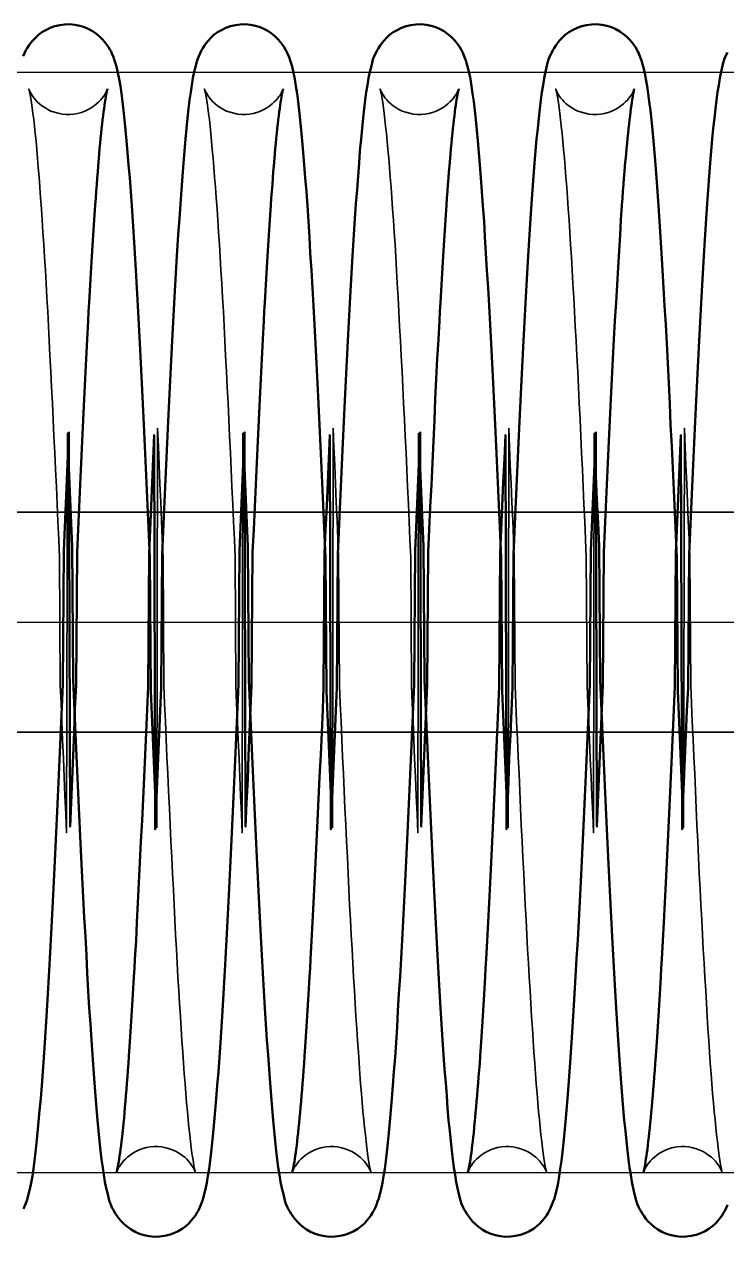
# Model space of a CAD drawing. Header units: millimetres. Extents: x 1448 to 104164, y -19509 to -89.
# Drawn here: x 58426.7 to 58490.5, y -3869 to -3758.8 of the extents above; entities that cross this region are included whole.
import ezdxf

# ---------------------------------------------------------------- set-up
doc = ezdxf.new("R2010")
doc.units = ezdxf.units.MM
doc.header["$LTSCALE"] = 60
doc.header["$MEASUREMENT"] = 0
doc.linetypes.add('CEN', pattern=[62, 60, -1, 0, -1])
doc.layers.get('0').update_dxf_attribs({"linetype": 'CONTINUOUS'})
doc.layers.add('cen', color=14, linetype='CONTINUOUS')
doc.layers.add('가려진 것(ISO)', color=7, linetype='CONTINUOUS', lineweight=35)
doc.layers.add('가시적인 것(ISO)', color=7, linetype='CONTINUOUS', lineweight=50)

# ---------------------------------------------------------------- blocks, each defined once
blk = doc.blocks.new('토션스프링 3')
at = {"layer": '가려진 것(ISO)', "flags": 128}
for points in [[(21462288.53, -50952857.63), (21462288.54, -50952857.65), (21462288.56, -50952857.7), (21462288.6, -50952857.81), (21462288.68, -50952857.97), (21462288.74, -50952858.07), (21462288.81, -50952858.19), (21462288.9, -50952858.33), (21462289.02, -50952858.48), (21462289.16, -50952858.65), (21462289.32, -50952858.82), (21462289.52, -50952859), (21462289.74, -50952859.18), (21462290, -50952859.35), (21462290.28, -50952859.51), (21462290.58, -50952859.65), (21462290.9, -50952859.77), (21462291.24, -50952859.86), (21462291.59, -50952859.92), (21462291.94, -50952859.95), (21462292.3, -50952859.95), (21462292.65, -50952859.92), (21462293, -50952859.85), (21462293.34, -50952859.76), (21462293.66, -50952859.64), (21462293.96, -50952859.49), (21462294.23, -50952859.33), (21462294.48, -50952859.16), (21462294.71, -50952858.98), (21462294.9, -50952858.8), (21462295.06, -50952858.62), (21462295.2, -50952858.46), (21462295.31, -50952858.31), (21462295.4, -50952858.17), (21462295.47, -50952858.06), (21462295.53, -50952857.95), (21462295.57, -50952857.87), (21462295.63, -50952857.74), (21462295.66, -50952857.67), (21462295.67, -50952857.63), (21462295.67, -50952857.63), (21462295.66, -50952857.67), (21462295.64, -50952857.73), (21462295.62, -50952857.81), (21462295.6, -50952857.91), (21462295.55, -50952858.17), (21462295.49, -50952858.51), (21462295.43, -50952858.9), (21462295.36, -50952859.35), (21462295.3, -50952859.86), (21462295.23, -50952860.41), (21462295.16, -50952861.02), (21462295.09, -50952861.68), (21462295.02, -50952862.38), (21462294.95, -50952863.13), (21462294.88, -50952863.92), (21462294.81, -50952864.76), (21462294.74, -50952865.64), (21462294.67, -50952866.56), (21462294.6, -50952867.52), (21462294.53, -50952868.53), (21462294.46, -50952869.57), (21462294.39, -50952870.65), (21462294.32, -50952871.77), (21462294.24, -50952872.92), (21462294.17, -50952874.11), (21462294.1, -50952875.33), (21462294.03, -50952876.58), (21462293.96, -50952877.86), (21462293.89, -50952879.18), (21462293.82, -50952880.53), (21462293.75, -50952881.9), (21462293.67, -50952883.31), (21462293.6, -50952884.74), (21462293.53, -50952886.2), (21462293.46, -50952887.68), (21462293.39, -50952889.18), (21462293.32, -50952890.7), (21462293.24, -50952892.23), (21462293.17, -50952893.79), (21462293.1, -50952895.37), (21462293.03, -50952896.96), (21462292.96, -50952898.58), (21462292.89, -50952900.21), (21462292.82, -50952911.85), (21462292.74, -50952913.5), (21462292.67, -50952915.16), (21462292.6, -50952916.83), (21462292.53, -50952918.5), (21462292.46, -50952920.18), (21462292.39, -50952921.86), (21462292.31, -50952923.54), (21462292.24, -50952925.23), (21462292.17, -50952888.93), (21462292.1, -50952890.62)], [(21462304.48, -50952857.63), (21462304.48, -50952857.65), (21462304.5, -50952857.7), (21462304.55, -50952857.81), (21462304.63, -50952857.97), (21462304.68, -50952858.07), (21462304.76, -50952858.19), (21462304.85, -50952858.33), (21462304.96, -50952858.48), (21462305.1, -50952858.65), (21462305.27, -50952858.82), (21462305.47, -50952859), (21462305.69, -50952859.18), (21462305.95, -50952859.35), (21462306.23, -50952859.51), (21462306.53, -50952859.65), (21462306.85, -50952859.77), (21462307.19, -50952859.86), (21462307.54, -50952859.92), (21462307.89, -50952859.95), (21462308.25, -50952859.95), (21462308.6, -50952859.92), (21462308.95, -50952859.85), (21462309.28, -50952859.76), (21462309.6, -50952859.64), (21462309.9, -50952859.49), (21462310.18, -50952859.33), (21462310.43, -50952859.16), (21462310.65, -50952858.98), (21462310.85, -50952858.8), (21462311.01, -50952858.62), (21462311.15, -50952858.46), (21462311.26, -50952858.31), (21462311.35, -50952858.17), (21462311.42, -50952858.06), (21462311.47, -50952857.95), (21462311.52, -50952857.87), (21462311.57, -50952857.74), (21462311.6, -50952857.67), (21462311.61, -50952857.63), (21462311.61, -50952857.63), (21462311.61, -50952857.67), (21462311.59, -50952857.73), (21462311.57, -50952857.81), (21462311.55, -50952857.91), (21462311.5, -50952858.17), (21462311.44, -50952858.51), (21462311.38, -50952858.9), (21462311.31, -50952859.35), (21462311.25, -50952859.86), (21462311.18, -50952860.41), (21462311.11, -50952861.02), (21462311.04, -50952861.68), (21462310.97, -50952862.38), (21462310.9, -50952863.13), (21462310.83, -50952863.92), (21462310.76, -50952864.76), (21462310.69, -50952865.64), (21462310.62, -50952866.56), (21462310.55, -50952867.52), (21462310.48, -50952868.53), (21462310.41, -50952869.57), (21462310.33, -50952870.65), (21462310.26, -50952871.77), (21462310.19, -50952872.92), (21462310.12, -50952874.11), (21462310.05, -50952875.33), (21462309.98, -50952876.58), (21462309.91, -50952877.86), (21462309.84, -50952879.18), (21462309.76, -50952880.53), (21462309.69, -50952881.9), (21462309.62, -50952883.31), (21462309.55, -50952884.74), (21462309.48, -50952886.2), (21462309.41, -50952887.68), (21462309.33, -50952889.18), (21462309.26, -50952890.7), (21462309.19, -50952892.23), (21462309.12, -50952893.79), (21462309.05, -50952895.37), (21462308.98, -50952896.96), (21462308.91, -50952898.58), (21462308.83, -50952900.21), (21462308.76, -50952911.85), (21462308.69, -50952913.5), (21462308.62, -50952915.16), (21462308.55, -50952916.83), (21462308.48, -50952918.5), (21462308.4, -50952920.18), (21462308.33, -50952921.86), (21462308.26, -50952923.54), (21462308.19, -50952925.23), (21462308.12, -50952888.93), (21462308.05, -50952890.62)], [(21462320.43, -50952857.63), (21462320.43, -50952857.65), (21462320.45, -50952857.7), (21462320.5, -50952857.81), (21462320.57, -50952857.97), (21462320.63, -50952858.07), (21462320.7, -50952858.19), (21462320.8, -50952858.33), (21462320.91, -50952858.48), (21462321.05, -50952858.65), (21462321.22, -50952858.82), (21462321.41, -50952859), (21462321.64, -50952859.18), (21462321.89, -50952859.35), (21462322.17, -50952859.51), (21462322.47, -50952859.65), (21462322.8, -50952859.77), (21462323.13, -50952859.86), (21462323.48, -50952859.92), (21462323.84, -50952859.95), (21462324.19, -50952859.95), (21462324.55, -50952859.92), (21462324.9, -50952859.85), (21462325.23, -50952859.76), (21462325.55, -50952859.64), (21462325.85, -50952859.49), (21462326.13, -50952859.33), (21462326.38, -50952859.16), (21462326.6, -50952858.98), (21462326.79, -50952858.8), (21462326.96, -50952858.62), (21462327.09, -50952858.46), (21462327.2, -50952858.31), (21462327.29, -50952858.17), (21462327.36, -50952858.06), (21462327.42, -50952857.95), (21462327.46, -50952857.87), (21462327.52, -50952857.74), (21462327.55, -50952857.67), (21462327.56, -50952857.63), (21462327.56, -50952857.63), (21462327.55, -50952857.67), (21462327.54, -50952857.73), (21462327.52, -50952857.81), (21462327.5, -50952857.91), (21462327.44, -50952858.17), (21462327.39, -50952858.51), (21462327.32, -50952858.9), (21462327.26, -50952859.35), (21462327.19, -50952859.86), (21462327.12, -50952860.41), (21462327.06, -50952861.02), (21462326.99, -50952861.68), (21462326.92, -50952862.38), (21462326.85, -50952863.13), (21462326.78, -50952863.92), (21462326.71, -50952864.76), (21462326.64, -50952865.64), (21462326.57, -50952866.56), (21462326.49, -50952867.52), (21462326.42, -50952868.53), (21462326.35, -50952869.57), (21462326.28, -50952870.65), (21462326.21, -50952871.77), (21462326.14, -50952872.92), (21462326.07, -50952874.11), (21462326, -50952875.33), (21462325.92, -50952876.58), (21462325.85, -50952877.86), (21462325.78, -50952879.18), (21462325.71, -50952880.53), (21462325.64, -50952881.9), (21462325.57, -50952883.31), (21462325.5, -50952884.74), (21462325.42, -50952886.2), (21462325.35, -50952887.68), (21462325.28, -50952889.18), (21462325.21, -50952890.7), (21462325.14, -50952892.23), (21462325.07, -50952893.79), (21462325, -50952895.37), (21462324.92, -50952896.96), (21462324.85, -50952898.58), (21462324.78, -50952900.21), (21462324.71, -50952911.85), (21462324.64, -50952913.5), (21462324.57, -50952915.16), (21462324.49, -50952916.83), (21462324.42, -50952918.5), (21462324.35, -50952920.18), (21462324.28, -50952921.86), (21462324.21, -50952923.54), (21462324.14, -50952925.23), (21462324.07, -50952888.93), (21462323.99, -50952890.62)], [(21462336.37, -50952857.63), (21462336.38, -50952857.65), (21462336.4, -50952857.7), (21462336.44, -50952857.81), (21462336.52, -50952857.97), (21462336.58, -50952858.07), (21462336.65, -50952858.19), (21462336.74, -50952858.33), (21462336.86, -50952858.48), (21462337, -50952858.65), (21462337.16, -50952858.82), (21462337.36, -50952859), (21462337.59, -50952859.18), (21462337.84, -50952859.35), (21462338.12, -50952859.51), (21462338.42, -50952859.65), (21462338.74, -50952859.77), (21462339.08, -50952859.86), (21462339.43, -50952859.92), (21462339.78, -50952859.95), (21462340.14, -50952859.95), (21462340.49, -50952859.92), (21462340.84, -50952859.85), (21462341.18, -50952859.76), (21462341.5, -50952859.64), (21462341.8, -50952859.49), (21462342.07, -50952859.33), (21462342.33, -50952859.16), (21462342.55, -50952858.98), (21462342.74, -50952858.8), (21462342.9, -50952858.62), (21462343.04, -50952858.46), (21462343.15, -50952858.31), (21462343.24, -50952858.17), (21462343.31, -50952858.06), (21462343.37, -50952857.95), (21462343.41, -50952857.87), (21462343.47, -50952857.74), (21462343.5, -50952857.67), (21462343.51, -50952857.63), (21462343.51, -50952857.63), (21462343.5, -50952857.67), (21462343.48, -50952857.73), (21462343.46, -50952857.81), (21462343.44, -50952857.91), (21462343.39, -50952858.17), (21462343.33, -50952858.51), (21462343.27, -50952858.9), (21462343.2, -50952859.35), (21462343.14, -50952859.86), (21462343.07, -50952860.41), (21462343, -50952861.02), (21462342.93, -50952861.68), (21462342.86, -50952862.38), (21462342.79, -50952863.13), (21462342.72, -50952863.92), (21462342.65, -50952864.76), (21462342.58, -50952865.64), (21462342.51, -50952866.56), (21462342.44, -50952867.52), (21462342.37, -50952868.53), (21462342.3, -50952869.57), (21462342.23, -50952870.65), (21462342.16, -50952871.77), (21462342.09, -50952872.92), (21462342.01, -50952874.11), (21462341.94, -50952875.33), (21462341.87, -50952876.58), (21462341.8, -50952877.86), (21462341.73, -50952879.18), (21462341.66, -50952880.53), (21462341.59, -50952881.9), (21462341.51, -50952883.31), (21462341.44, -50952884.74), (21462341.37, -50952886.2), (21462341.3, -50952887.68), (21462341.23, -50952889.18), (21462341.16, -50952890.7), (21462341.09, -50952892.23), (21462341.01, -50952893.79), (21462340.94, -50952895.37), (21462340.87, -50952896.96), (21462340.8, -50952898.58), (21462340.73, -50952900.21), (21462340.66, -50952911.85), (21462340.58, -50952913.5), (21462340.51, -50952915.16), (21462340.44, -50952916.83), (21462340.37, -50952918.5), (21462340.3, -50952920.18), (21462340.23, -50952921.86), (21462340.16, -50952923.54), (21462340.08, -50952925.23), (21462340.01, -50952888.93), (21462339.94, -50952890.62)], [(21462287.7, -50952956.08), (21462287.69, -50952956.06), (21462287.67, -50952956.01), (21462287.63, -50952955.9), (21462287.55, -50952955.74), (21462287.49, -50952955.64), (21462287.42, -50952955.52), (21462287.32, -50952955.38), (21462287.21, -50952955.23), (21462287.07, -50952955.06), (21462286.9, -50952954.89), (21462286.71, -50952954.71), (21462286.48, -50952954.53), (21462286.23, -50952954.36), (21462285.95, -50952954.2), (21462285.65, -50952954.06), (21462285.33, -50952953.94), (21462284.99, -50952953.85), (21462284.64, -50952953.79), (21462284.29, -50952953.76), (21462283.93, -50952953.76), (21462283.58, -50952953.79), (21462283.23, -50952953.86), (21462282.89, -50952953.95), (21462282.57, -50952954.07), (21462282.27, -50952954.21), (21462282, -50952954.37), (21462281.75, -50952954.55), (21462281.52, -50952954.73), (21462281.33, -50952954.91), (21462281.17, -50952955.08), (21462281.03, -50952955.25), (21462280.92, -50952955.4), (21462280.83, -50952955.53), (21462280.76, -50952955.65), (21462280.7, -50952955.75), (21462280.66, -50952955.84), (21462280.6, -50952955.97), (21462280.57, -50952956.04), (21462280.56, -50952956.08), (21462280.56, -50952956.08), (21462280.57, -50952956.04), (21462280.58, -50952955.99), (21462280.6, -50952955.9), (21462280.62, -50952955.8), (21462280.68, -50952955.54), (21462280.73, -50952955.21), (21462280.79, -50952954.82), (21462280.86, -50952954.37), (21462280.92, -50952953.86), (21462280.99, -50952953.3), (21462281.06, -50952952.69), (21462281.13, -50952952.03), (21462281.2, -50952951.32), (21462281.27, -50952950.57), (21462281.34, -50952949.77), (21462281.42, -50952948.93), (21462281.49, -50952948.05), (21462281.56, -50952947.13), (21462281.63, -50952946.17), (21462281.7, -50952945.16), (21462281.77, -50952944.12), (21462281.84, -50952943.03), (21462281.91, -50952941.92), (21462281.98, -50952940.76), (21462282.05, -50952939.57), (21462282.13, -50952938.35), (21462282.2, -50952937.1), (21462282.27, -50952935.82), (21462282.34, -50952934.51), (21462282.41, -50952933.16), (21462282.48, -50952931.78), (21462282.55, -50952930.38), (21462282.63, -50952928.95), (21462282.7, -50952927.49), (21462282.77, -50952926.01), (21462282.84, -50952924.51), (21462282.91, -50952922.99), (21462282.98, -50952921.45), (21462283.05, -50952919.89), (21462283.13, -50952918.32), (21462283.2, -50952916.73), (21462283.27, -50952915.12), (21462283.34, -50952913.49), (21462283.41, -50952911.85), (21462283.48, -50952900.2), (21462283.56, -50952898.54), (21462283.63, -50952896.87), (21462283.7, -50952895.2), (21462283.77, -50952893.52), (21462283.84, -50952891.84), (21462283.91, -50952890.15), (21462283.98, -50952888.47), (21462284.06, -50952924.78), (21462284.13, -50952923.09)], [(21462303.64, -50952956.08), (21462303.64, -50952956.06), (21462303.62, -50952956.01), (21462303.57, -50952955.9), (21462303.49, -50952955.74), (21462303.44, -50952955.64), (21462303.36, -50952955.52), (21462303.27, -50952955.38), (21462303.16, -50952955.23), (21462303.02, -50952955.06), (21462302.85, -50952954.89), (21462302.66, -50952954.71), (21462302.43, -50952954.53), (21462302.18, -50952954.36), (21462301.9, -50952954.2), (21462301.59, -50952954.06), (21462301.27, -50952953.94), (21462300.94, -50952953.85), (21462300.59, -50952953.79), (21462300.23, -50952953.76), (21462299.88, -50952953.76), (21462299.52, -50952953.79), (21462299.18, -50952953.86), (21462298.84, -50952953.95), (21462298.52, -50952954.07), (21462298.22, -50952954.21), (21462297.94, -50952954.37), (21462297.69, -50952954.55), (21462297.47, -50952954.73), (21462297.28, -50952954.91), (21462297.11, -50952955.08), (21462296.98, -50952955.25), (21462296.87, -50952955.4), (21462296.78, -50952955.53), (21462296.7, -50952955.65), (21462296.65, -50952955.75), (21462296.61, -50952955.84), (21462296.55, -50952955.97), (21462296.52, -50952956.04), (21462296.51, -50952956.08), (21462296.51, -50952956.08), (21462296.51, -50952956.04), (21462296.53, -50952955.99), (21462296.55, -50952955.9), (21462296.57, -50952955.8), (21462296.62, -50952955.54), (21462296.68, -50952955.21), (21462296.74, -50952954.82), (21462296.8, -50952954.37), (21462296.87, -50952953.86), (21462296.94, -50952953.3), (21462297.01, -50952952.69), (21462297.08, -50952952.03), (21462297.15, -50952951.32), (21462297.22, -50952950.57), (21462297.29, -50952949.77), (21462297.36, -50952948.93), (21462297.43, -50952948.05), (21462297.5, -50952947.13), (21462297.57, -50952946.17), (21462297.64, -50952945.16), (21462297.72, -50952944.12), (21462297.79, -50952943.03), (21462297.86, -50952941.92), (21462297.93, -50952940.76), (21462298, -50952939.57), (21462298.07, -50952938.35), (21462298.14, -50952937.1), (21462298.22, -50952935.82), (21462298.29, -50952934.51), (21462298.36, -50952933.16), (21462298.43, -50952931.78), (21462298.5, -50952930.38), (21462298.57, -50952928.95), (21462298.64, -50952927.49), (21462298.72, -50952926.01), (21462298.79, -50952924.51), (21462298.86, -50952922.99), (21462298.93, -50952921.45), (21462299, -50952919.89), (21462299.07, -50952918.32), (21462299.14, -50952916.73), (21462299.22, -50952915.12), (21462299.29, -50952913.49), (21462299.36, -50952911.85), (21462299.43, -50952900.2), (21462299.5, -50952898.54), (21462299.57, -50952896.87), (21462299.65, -50952895.2), (21462299.72, -50952893.52), (21462299.79, -50952891.84), (21462299.86, -50952890.15), (21462299.93, -50952888.47), (21462300, -50952924.78), (21462300.07, -50952923.09)], [(21462319.59, -50952956.08), (21462319.58, -50952956.06), (21462319.56, -50952956.01), (21462319.52, -50952955.9), (21462319.44, -50952955.74), (21462319.38, -50952955.64), (21462319.31, -50952955.52), (21462319.22, -50952955.38), (21462319.1, -50952955.23), (21462318.96, -50952955.06), (21462318.8, -50952954.89), (21462318.6, -50952954.71), (21462318.38, -50952954.53), (21462318.12, -50952954.36), (21462317.84, -50952954.2), (21462317.54, -50952954.06), (21462317.22, -50952953.94), (21462316.88, -50952953.85), (21462316.54, -50952953.79), (21462316.18, -50952953.76), (21462315.82, -50952953.76), (21462315.47, -50952953.79), (21462315.12, -50952953.86), (21462314.79, -50952953.95), (21462314.47, -50952954.07), (21462314.17, -50952954.21), (21462313.89, -50952954.37), (21462313.64, -50952954.55), (21462313.42, -50952954.73), (21462313.23, -50952954.91), (21462313.06, -50952955.08), (21462312.92, -50952955.25), (21462312.81, -50952955.4), (21462312.72, -50952955.53), (21462312.65, -50952955.65), (21462312.6, -50952955.75), (21462312.55, -50952955.84), (21462312.49, -50952955.97), (21462312.46, -50952956.04), (21462312.45, -50952956.08), (21462312.45, -50952956.08), (21462312.46, -50952956.04), (21462312.48, -50952955.99), (21462312.49, -50952955.9), (21462312.52, -50952955.8), (21462312.57, -50952955.54), (21462312.63, -50952955.21), (21462312.69, -50952954.82), (21462312.75, -50952954.37), (21462312.82, -50952953.86), (21462312.88, -50952953.3), (21462312.95, -50952952.69), (21462313.02, -50952952.03), (21462313.1, -50952951.32), (21462313.17, -50952950.57), (21462313.24, -50952949.77), (21462313.31, -50952948.93), (21462313.38, -50952948.05), (21462313.45, -50952947.13), (21462313.52, -50952946.17), (21462313.59, -50952945.16), (21462313.66, -50952944.12), (21462313.73, -50952943.03), (21462313.81, -50952941.92), (21462313.88, -50952940.76), (21462313.95, -50952939.57), (21462314.02, -50952938.35), (21462314.09, -50952937.1), (21462314.16, -50952935.82), (21462314.23, -50952934.51), (21462314.3, -50952933.16), (21462314.38, -50952931.78), (21462314.45, -50952930.38), (21462314.52, -50952928.95), (21462314.59, -50952927.49), (21462314.66, -50952926.01), (21462314.73, -50952924.51), (21462314.81, -50952922.99), (21462314.88, -50952921.45), (21462314.95, -50952919.89), (21462315.02, -50952918.32), (21462315.09, -50952916.73), (21462315.16, -50952915.12), (21462315.23, -50952913.49), (21462315.31, -50952911.85), (21462315.38, -50952900.2), (21462315.45, -50952898.54), (21462315.52, -50952896.87), (21462315.59, -50952895.2), (21462315.66, -50952893.52), (21462315.73, -50952891.84), (21462315.81, -50952890.15), (21462315.88, -50952888.47), (21462315.95, -50952924.78), (21462316.02, -50952923.09)], [(21462335.54, -50952956.08), (21462335.53, -50952956.06), (21462335.51, -50952956.01), (21462335.47, -50952955.9), (21462335.39, -50952955.74), (21462335.33, -50952955.64), (21462335.26, -50952955.52), (21462335.17, -50952955.38), (21462335.05, -50952955.23), (21462334.91, -50952955.06), (21462334.74, -50952954.89), (21462334.55, -50952954.71), (21462334.32, -50952954.53), (21462334.07, -50952954.36), (21462333.79, -50952954.2), (21462333.49, -50952954.06), (21462333.17, -50952953.94), (21462332.83, -50952953.85), (21462332.48, -50952953.79), (21462332.13, -50952953.76), (21462331.77, -50952953.76), (21462331.42, -50952953.79), (21462331.07, -50952953.86), (21462330.73, -50952953.95), (21462330.41, -50952954.07), (21462330.12, -50952954.21), (21462329.84, -50952954.37), (21462329.59, -50952954.55), (21462329.36, -50952954.73), (21462329.17, -50952954.91), (21462329.01, -50952955.08), (21462328.87, -50952955.25), (21462328.76, -50952955.4), (21462328.67, -50952955.53), (21462328.6, -50952955.65), (21462328.54, -50952955.75), (21462328.5, -50952955.84), (21462328.44, -50952955.97), (21462328.41, -50952956.04), (21462328.4, -50952956.08), (21462328.4, -50952956.08), (21462328.41, -50952956.04), (21462328.42, -50952955.99), (21462328.44, -50952955.9), (21462328.47, -50952955.8), (21462328.52, -50952955.54), (21462328.57, -50952955.21), (21462328.63, -50952954.82), (21462328.7, -50952954.37), (21462328.76, -50952953.86), (21462328.83, -50952953.3), (21462328.9, -50952952.69), (21462328.97, -50952952.03), (21462329.04, -50952951.32), (21462329.11, -50952950.57), (21462329.18, -50952949.77), (21462329.26, -50952948.93), (21462329.33, -50952948.05), (21462329.4, -50952947.13), (21462329.47, -50952946.17), (21462329.54, -50952945.16), (21462329.61, -50952944.12), (21462329.68, -50952943.04), (21462329.75, -50952941.92), (21462329.82, -50952940.76), (21462329.9, -50952939.57), (21462329.97, -50952938.35), (21462330.04, -50952937.1), (21462330.11, -50952935.82), (21462330.18, -50952934.51), (21462330.25, -50952933.16), (21462330.32, -50952931.78), (21462330.39, -50952930.38), (21462330.47, -50952928.95), (21462330.54, -50952927.49), (21462330.61, -50952926.01), (21462330.68, -50952924.51), (21462330.75, -50952922.99), (21462330.82, -50952921.45), (21462330.9, -50952919.89), (21462330.97, -50952918.32), (21462331.04, -50952916.73), (21462331.11, -50952915.12), (21462331.18, -50952913.49), (21462331.25, -50952911.85), (21462331.32, -50952900.2), (21462331.4, -50952898.54), (21462331.47, -50952896.87), (21462331.54, -50952895.2), (21462331.61, -50952893.52), (21462331.68, -50952891.83), (21462331.75, -50952890.15), (21462331.82, -50952888.47), (21462331.9, -50952924.78), (21462331.97, -50952923.09)]]:
    blk.add_lwpolyline(points, dxfattribs=at)
at = {"layer": '가시적인 것(ISO)', "flags": 128}
for points in [[(21462280.08, -50952854.31), (21462280.25, -50952854.66), (21462280.36, -50952854.97), (21462280.45, -50952855.25), (21462280.52, -50952855.53), (21462280.65, -50952856.08), (21462280.76, -50952856.66), (21462280.87, -50952857.28), (21462280.97, -50952857.94), (21462281.07, -50952858.66), (21462281.17, -50952859.45), (21462281.26, -50952860.3), (21462281.36, -50952861.22), (21462281.45, -50952862.21), (21462281.54, -50952863.26), (21462281.64, -50952864.37), (21462281.73, -50952865.55), (21462281.82, -50952866.79), (21462281.91, -50952868.08), (21462282, -50952869.44), (21462282.1, -50952870.86), (21462282.19, -50952872.33), (21462282.28, -50952873.87), (21462282.37, -50952875.46), (21462282.46, -50952877.1), (21462282.56, -50952878.79), (21462282.65, -50952880.52), (21462282.74, -50952882.3), (21462282.83, -50952884.11), (21462282.92, -50952885.97), (21462283.01, -50952887.87), (21462283.1, -50952889.81), (21462283.2, -50952891.79), (21462283.29, -50952893.79), (21462283.38, -50952895.83), (21462283.47, -50952897.88), (21462283.56, -50952899.96), (21462283.65, -50952912.05), (21462283.75, -50952914.16), (21462283.84, -50952916.29), (21462283.93, -50952918.44), (21462284.02, -50952920.6), (21462284.11, -50952922.76), (21462284.2, -50952924.93), (21462284.3, -50952889.1), (21462284.39, -50952891.26), (21462284.48, -50952893.41), (21462284.57, -50952895.55), (21462284.66, -50952897.69), (21462284.75, -50952899.82), (21462284.85, -50952911.94), (21462284.94, -50952914.04), (21462285.03, -50952916.11), (21462285.12, -50952918.16), (21462285.21, -50952920.18), (21462285.3, -50952922.16), (21462285.39, -50952924.12), (21462285.49, -50952926.04), (21462285.58, -50952927.93), (21462285.67, -50952929.78), (21462285.76, -50952931.59), (21462285.85, -50952933.35), (21462285.94, -50952935.07), (21462286.04, -50952936.73), (21462286.08, -50952937.54), (21462286.13, -50952938.34), (21462286.22, -50952939.89), (21462286.31, -50952941.39), (21462286.4, -50952942.84), (21462286.49, -50952944.23), (21462286.58, -50952945.55), (21462286.63, -50952946.19), (21462286.67, -50952946.81), (21462286.72, -50952947.42), (21462286.76, -50952948), (21462286.81, -50952948.57), (21462286.85, -50952949.12), (21462286.9, -50952949.66), (21462286.94, -50952950.17), (21462286.99, -50952950.67), (21462287.03, -50952951.15), (21462287.08, -50952951.62), (21462287.12, -50952952.06), (21462287.17, -50952952.49), (21462287.21, -50952952.89), (21462287.26, -50952953.27), (21462287.3, -50952953.64), (21462287.34, -50952953.98), (21462287.38, -50952954.3), (21462287.42, -50952954.6), (21462287.47, -50952954.88), (21462287.51, -50952955.13), (21462287.55, -50952955.36), (21462287.58, -50952955.56), (21462287.61, -50952955.73), (21462287.64, -50952955.88), (21462287.67, -50952955.98), (21462287.69, -50952956.05), (21462287.7, -50952956.08)], [(21462284.13, -50952923.09), (21462284.22, -50952920.93), (21462284.31, -50952918.77), (21462284.4, -50952916.62), (21462284.49, -50952914.48), (21462284.59, -50952912.36), (21462284.68, -50952900.26), (21462284.77, -50952898.19), (21462284.86, -50952896.13), (21462284.95, -50952894.1), (21462285.04, -50952892.09), (21462285.13, -50952890.11), (21462285.23, -50952888.16), (21462285.32, -50952886.25), (21462285.41, -50952884.38), (21462285.5, -50952882.56), (21462285.59, -50952880.78), (21462285.68, -50952879.04), (21462285.78, -50952877.35), (21462285.87, -50952875.7), (21462285.96, -50952874.1), (21462286.05, -50952872.56), (21462286.14, -50952871.07), (21462286.24, -50952869.64), (21462286.33, -50952868.27), (21462286.42, -50952866.96), (21462286.51, -50952865.72), (21462286.6, -50952864.53), (21462286.7, -50952863.41), (21462286.79, -50952862.36), (21462286.88, -50952861.37), (21462286.98, -50952860.44), (21462287.07, -50952859.58), (21462287.17, -50952858.79), (21462287.26, -50952858.06), (21462287.36, -50952857.39), (21462287.47, -50952856.76), (21462287.59, -50952856.17), (21462287.72, -50952855.61), (21462287.88, -50952855.06), (21462287.99, -50952854.75), (21462288.13, -50952854.42), (21462288.21, -50952854.25), (21462288.31, -50952854.05), (21462288.43, -50952853.85), (21462288.58, -50952853.63), (21462288.75, -50952853.39), (21462288.96, -50952853.14), (21462289.21, -50952852.89), (21462289.5, -50952852.65), (21462289.84, -50952852.41), (21462290.21, -50952852.2), (21462290.61, -50952852.03), (21462291.04, -50952851.89), (21462291.49, -50952851.8), (21462291.95, -50952851.76), (21462292.41, -50952851.77), (21462292.87, -50952851.83), (21462293.31, -50952851.93), (21462293.73, -50952852.09), (21462294.13, -50952852.28), (21462294.48, -50952852.49), (21462294.8, -50952852.73), (21462295.08, -50952852.98), (21462295.31, -50952853.23), (21462295.51, -50952853.47), (21462295.67, -50952853.7), (21462295.81, -50952853.92), (21462295.93, -50952854.12), (21462296.03, -50952854.31), (21462296.19, -50952854.66), (21462296.31, -50952854.97), (21462296.4, -50952855.25), (21462296.46, -50952855.53), (21462296.59, -50952856.08), (21462296.71, -50952856.66), (21462296.82, -50952857.28), (21462296.92, -50952857.94), (21462297.02, -50952858.66), (21462297.11, -50952859.45), (21462297.21, -50952860.3), (21462297.3, -50952861.22), (21462297.4, -50952862.21), (21462297.49, -50952863.26), (21462297.58, -50952864.37), (21462297.68, -50952865.55), (21462297.77, -50952866.79), (21462297.86, -50952868.08), (21462297.95, -50952869.44), (21462298.04, -50952870.86), (21462298.13, -50952872.33), (21462298.23, -50952873.87), (21462298.32, -50952875.46), (21462298.41, -50952877.1), (21462298.5, -50952878.79), (21462298.59, -50952880.52), (21462298.69, -50952882.3), (21462298.78, -50952884.11), (21462298.87, -50952885.97), (21462298.96, -50952887.87), (21462299.05, -50952889.81), (21462299.14, -50952891.79), (21462299.24, -50952893.79), (21462299.33, -50952895.83), (21462299.42, -50952897.88), (21462299.51, -50952899.96), (21462299.6, -50952912.05), (21462299.69, -50952914.16), (21462299.78, -50952916.29), (21462299.88, -50952918.44), (21462299.97, -50952920.6), (21462300.06, -50952922.76), (21462300.15, -50952924.93), (21462300.24, -50952889.1), (21462300.33, -50952891.26), (21462300.43, -50952893.41), (21462300.52, -50952895.55), (21462300.61, -50952897.69), (21462300.7, -50952899.82), (21462300.79, -50952911.94), (21462300.88, -50952914.04), (21462300.98, -50952916.11), (21462301.07, -50952918.16), (21462301.16, -50952920.18), (21462301.25, -50952922.16), (21462301.34, -50952924.12), (21462301.43, -50952926.04), (21462301.52, -50952927.93), (21462301.62, -50952929.78), (21462301.71, -50952931.59), (21462301.8, -50952933.35), (21462301.89, -50952935.07), (21462301.98, -50952936.73), (21462302.03, -50952937.54), (21462302.07, -50952938.34), (21462302.16, -50952939.89), (21462302.26, -50952941.39), (21462302.35, -50952942.84), (21462302.44, -50952944.23), (21462302.53, -50952945.55), (21462302.57, -50952946.19), (21462302.62, -50952946.81), (21462302.67, -50952947.42), (21462302.71, -50952948), (21462302.76, -50952948.57), (21462302.8, -50952949.12), (21462302.85, -50952949.66), (21462302.89, -50952950.17), (21462302.94, -50952950.67), (21462302.98, -50952951.15), (21462303.03, -50952951.62), (21462303.07, -50952952.06), (21462303.11, -50952952.49), (21462303.16, -50952952.89), (21462303.2, -50952953.27), (21462303.25, -50952953.64), (21462303.29, -50952953.98), (21462303.33, -50952954.3), (21462303.37, -50952954.6), (21462303.41, -50952954.88), (21462303.45, -50952955.13), (21462303.49, -50952955.36), (21462303.53, -50952955.56), (21462303.56, -50952955.73), (21462303.59, -50952955.88), (21462303.62, -50952955.98), (21462303.64, -50952956.05), (21462303.64, -50952956.08)], [(21462300.07, -50952923.09), (21462300.17, -50952920.93), (21462300.26, -50952918.77), (21462300.35, -50952916.62), (21462300.44, -50952914.48), (21462300.53, -50952912.36), (21462300.62, -50952900.26), (21462300.71, -50952898.19), (21462300.81, -50952896.13), (21462300.9, -50952894.1), (21462300.99, -50952892.09), (21462301.08, -50952890.11), (21462301.17, -50952888.16), (21462301.26, -50952886.25), (21462301.36, -50952884.38), (21462301.45, -50952882.56), (21462301.54, -50952880.78), (21462301.63, -50952879.04), (21462301.72, -50952877.35), (21462301.81, -50952875.7), (21462301.91, -50952874.1), (21462302, -50952872.56), (21462302.09, -50952871.07), (21462302.18, -50952869.64), (21462302.28, -50952868.27), (21462302.37, -50952866.96), (21462302.46, -50952865.72), (21462302.55, -50952864.53), (21462302.64, -50952863.41), (21462302.74, -50952862.36), (21462302.83, -50952861.37), (21462302.92, -50952860.44), (21462303.02, -50952859.58), (21462303.11, -50952858.79), (21462303.21, -50952858.06), (21462303.31, -50952857.39), (21462303.42, -50952856.76), (21462303.53, -50952856.17), (21462303.67, -50952855.61), (21462303.83, -50952855.06), (21462303.94, -50952854.75), (21462304.07, -50952854.42), (21462304.16, -50952854.24), (21462304.26, -50952854.05), (21462304.38, -50952853.85), (21462304.53, -50952853.62), (21462304.7, -50952853.39), (21462304.91, -50952853.14), (21462305.16, -50952852.89), (21462305.45, -50952852.65), (21462305.78, -50952852.41), (21462306.15, -50952852.2), (21462306.56, -50952852.03), (21462306.99, -50952851.89), (21462307.44, -50952851.8), (21462307.9, -50952851.76), (21462308.36, -50952851.77), (21462308.82, -50952851.83), (21462309.26, -50952851.93), (21462309.68, -50952852.09), (21462310.07, -50952852.28), (21462310.43, -50952852.49), (21462310.75, -50952852.73), (21462311.02, -50952852.98), (21462311.26, -50952853.23), (21462311.46, -50952853.47), (21462311.62, -50952853.7), (21462311.76, -50952853.92), (21462311.88, -50952854.12), (21462311.98, -50952854.31), (21462312.14, -50952854.66), (21462312.26, -50952854.97), (21462312.34, -50952855.25), (21462312.41, -50952855.53), (21462312.54, -50952856.08), (21462312.66, -50952856.66), (21462312.77, -50952857.28), (21462312.87, -50952857.94), (21462312.96, -50952858.66), (21462313.06, -50952859.45), (21462313.15, -50952860.3), (21462313.25, -50952861.22), (21462313.34, -50952862.21), (21462313.44, -50952863.26), (21462313.53, -50952864.37), (21462313.62, -50952865.55), (21462313.71, -50952866.79), (21462313.81, -50952868.08), (21462313.9, -50952869.44), (21462313.99, -50952870.86), (21462314.08, -50952872.33), (21462314.17, -50952873.87), (21462314.27, -50952875.46), (21462314.36, -50952877.1), (21462314.45, -50952878.79), (21462314.54, -50952880.52), (21462314.63, -50952882.3), (21462314.72, -50952884.11), (21462314.82, -50952885.97), (21462314.91, -50952887.87), (21462315, -50952889.81), (21462315.09, -50952891.79), (21462315.18, -50952893.79), (21462315.27, -50952895.83), (21462315.37, -50952897.88), (21462315.46, -50952899.96), (21462315.55, -50952912.05), (21462315.64, -50952914.16), (21462315.73, -50952916.29), (21462315.82, -50952918.44), (21462315.91, -50952920.6), (21462316.01, -50952922.76), (21462316.1, -50952924.93), (21462316.19, -50952889.1), (21462316.28, -50952891.26), (21462316.37, -50952893.41), (21462316.46, -50952895.55), (21462316.56, -50952897.69), (21462316.65, -50952899.82), (21462316.74, -50952911.94), (21462316.83, -50952914.04), (21462316.92, -50952916.11), (21462317.01, -50952918.16), (21462317.11, -50952920.18), (21462317.2, -50952922.16), (21462317.29, -50952924.12), (21462317.38, -50952926.04), (21462317.47, -50952927.93), (21462317.56, -50952929.78), (21462317.65, -50952931.59), (21462317.75, -50952933.35), (21462317.84, -50952935.07), (21462317.93, -50952936.73), (21462317.97, -50952937.54), (21462318.02, -50952938.34), (21462318.11, -50952939.89), (21462318.2, -50952941.39), (21462318.29, -50952942.84), (21462318.39, -50952944.23), (21462318.48, -50952945.55), (21462318.52, -50952946.19), (21462318.57, -50952946.81), (21462318.61, -50952947.42), (21462318.66, -50952948), (21462318.7, -50952948.57), (21462318.75, -50952949.12), (21462318.79, -50952949.66), (21462318.84, -50952950.17), (21462318.88, -50952950.67), (21462318.93, -50952951.15), (21462318.97, -50952951.62), (21462319.02, -50952952.06), (21462319.06, -50952952.49), (21462319.11, -50952952.89), (21462319.15, -50952953.27), (21462319.19, -50952953.64), (21462319.23, -50952953.98), (21462319.28, -50952954.3), (21462319.32, -50952954.6), (21462319.36, -50952954.88), (21462319.4, -50952955.13), (21462319.44, -50952955.36), (21462319.48, -50952955.56), (21462319.51, -50952955.73), (21462319.54, -50952955.88), (21462319.56, -50952955.98), (21462319.58, -50952956.05), (21462319.59, -50952956.08)], [(21462316.02, -50952923.09), (21462316.11, -50952920.93), (21462316.2, -50952918.77), (21462316.3, -50952916.62), (21462316.39, -50952914.48), (21462316.48, -50952912.36), (21462316.57, -50952900.26), (21462316.66, -50952898.19), (21462316.75, -50952896.13), (21462316.84, -50952894.1), (21462316.94, -50952892.09), (21462317.03, -50952890.11), (21462317.12, -50952888.16), (21462317.21, -50952886.25), (21462317.3, -50952884.38), (21462317.4, -50952882.55), (21462317.49, -50952880.77), (21462317.58, -50952879.04), (21462317.67, -50952877.35), (21462317.76, -50952875.7), (21462317.85, -50952874.1), (21462317.95, -50952872.56), (21462318.04, -50952871.07), (21462318.13, -50952869.64), (21462318.22, -50952868.27), (21462318.31, -50952866.96), (21462318.41, -50952865.72), (21462318.5, -50952864.53), (21462318.59, -50952863.41), (21462318.68, -50952862.36), (21462318.78, -50952861.37), (21462318.87, -50952860.44), (21462318.97, -50952859.58), (21462319.06, -50952858.79), (21462319.16, -50952858.06), (21462319.26, -50952857.39), (21462319.36, -50952856.76), (21462319.48, -50952856.17), (21462319.61, -50952855.61), (21462319.78, -50952855.06), (21462319.88, -50952854.75), (21462320.02, -50952854.42), (21462320.11, -50952854.24), (21462320.21, -50952854.05), (21462320.33, -50952853.85), (21462320.47, -50952853.62), (21462320.65, -50952853.39), (21462320.86, -50952853.14), (21462321.11, -50952852.89), (21462321.4, -50952852.65), (21462321.73, -50952852.41), (21462322.1, -50952852.2), (21462322.5, -50952852.03), (21462322.93, -50952851.89), (21462323.38, -50952851.8), (21462323.84, -50952851.76), (21462324.31, -50952851.77), (21462324.76, -50952851.83), (21462325.21, -50952851.93), (21462325.63, -50952852.09), (21462326.02, -50952852.28), (21462326.38, -50952852.49), (21462326.7, -50952852.73), (21462326.97, -50952852.98), (21462327.21, -50952853.23), (21462327.4, -50952853.47), (21462327.57, -50952853.7), (21462327.7, -50952853.92), (21462327.82, -50952854.12), (21462327.92, -50952854.31), (21462328.08, -50952854.66), (21462328.2, -50952854.97), (21462328.29, -50952855.26), (21462328.36, -50952855.53), (21462328.49, -50952856.08), (21462328.61, -50952856.66), (21462328.71, -50952857.28), (21462328.81, -50952857.94), (21462328.91, -50952858.66), (21462329.01, -50952859.45), (21462329.1, -50952860.3), (21462329.2, -50952861.22), (21462329.29, -50952862.21), (21462329.38, -50952863.26), (21462329.48, -50952864.37), (21462329.57, -50952865.55), (21462329.66, -50952866.79), (21462329.75, -50952868.08), (21462329.84, -50952869.44), (21462329.94, -50952870.86), (21462330.03, -50952872.33), (21462330.12, -50952873.87), (21462330.21, -50952875.46), (21462330.3, -50952877.1), (21462330.4, -50952878.79), (21462330.49, -50952880.52), (21462330.58, -50952882.3), (21462330.67, -50952884.11), (21462330.76, -50952885.97), (21462330.85, -50952887.87), (21462330.95, -50952889.81), (21462331.04, -50952891.79), (21462331.13, -50952893.79), (21462331.22, -50952895.83), (21462331.31, -50952897.88), (21462331.4, -50952899.96), (21462331.5, -50952912.05), (21462331.59, -50952914.16), (21462331.68, -50952916.29), (21462331.77, -50952918.44), (21462331.86, -50952920.6), (21462331.95, -50952922.76), (21462332.05, -50952924.93), (21462332.14, -50952889.1), (21462332.23, -50952891.26), (21462332.32, -50952893.41), (21462332.41, -50952895.55), (21462332.5, -50952897.69), (21462332.59, -50952899.82), (21462332.69, -50952911.94), (21462332.78, -50952914.04), (21462332.87, -50952916.11), (21462332.96, -50952918.16), (21462333.05, -50952920.18), (21462333.14, -50952922.16), (21462333.23, -50952924.12), (21462333.33, -50952926.04), (21462333.42, -50952927.93), (21462333.51, -50952929.78), (21462333.6, -50952931.59), (21462333.69, -50952933.35), (21462333.78, -50952935.07), (21462333.88, -50952936.73), (21462333.92, -50952937.54), (21462333.97, -50952938.34), (21462334.06, -50952939.89), (21462334.15, -50952941.39), (21462334.24, -50952942.84), (21462334.33, -50952944.23), (21462334.42, -50952945.55), (21462334.47, -50952946.19), (21462334.51, -50952946.81), (21462334.56, -50952947.42), (21462334.6, -50952948), (21462334.65, -50952948.57), (21462334.69, -50952949.12), (21462334.74, -50952949.66), (21462334.78, -50952950.17), (21462334.83, -50952950.67), (21462334.87, -50952951.15), (21462334.92, -50952951.62), (21462334.96, -50952952.06), (21462335.01, -50952952.49), (21462335.05, -50952952.89), (21462335.1, -50952953.27), (21462335.14, -50952953.64), (21462335.18, -50952953.98), (21462335.22, -50952954.3), (21462335.27, -50952954.6), (21462335.31, -50952954.88), (21462335.35, -50952955.13), (21462335.39, -50952955.36), (21462335.42, -50952955.56), (21462335.46, -50952955.73), (21462335.49, -50952955.88), (21462335.51, -50952955.98), (21462335.53, -50952956.05), (21462335.54, -50952956.08)], [(21462331.97, -50952923.09), (21462332.06, -50952920.93), (21462332.15, -50952918.77), (21462332.24, -50952916.62), (21462332.33, -50952914.48), (21462332.43, -50952912.36), (21462332.52, -50952900.26), (21462332.61, -50952898.19), (21462332.7, -50952896.13), (21462332.79, -50952894.1), (21462332.88, -50952892.09), (21462332.98, -50952890.11), (21462333.07, -50952888.16), (21462333.16, -50952886.25), (21462333.25, -50952884.38), (21462333.34, -50952882.55), (21462333.43, -50952880.77), (21462333.52, -50952879.04), (21462333.62, -50952877.35), (21462333.71, -50952875.7), (21462333.8, -50952874.1), (21462333.89, -50952872.56), (21462333.98, -50952871.07), (21462334.08, -50952869.64), (21462334.17, -50952868.27), (21462334.26, -50952866.96), (21462334.35, -50952865.71), (21462334.45, -50952864.53), (21462334.54, -50952863.41), (21462334.63, -50952862.36), (21462334.72, -50952861.37), (21462334.82, -50952860.44), (21462334.91, -50952859.58), (21462335.01, -50952858.79), (21462335.1, -50952858.06), (21462335.2, -50952857.38), (21462335.31, -50952856.76), (21462335.43, -50952856.17), (21462335.56, -50952855.61), (21462335.72, -50952855.06), (21462335.83, -50952854.75), (21462335.97, -50952854.42), (21462336.05, -50952854.24), (21462336.15, -50952854.05), (21462336.28, -50952853.85), (21462336.42, -50952853.62), (21462336.6, -50952853.39), (21462336.81, -50952853.14), (21462337.05, -50952852.89), (21462337.35, -50952852.65), (21462337.68, -50952852.41), (21462338.05, -50952852.2), (21462338.45, -50952852.03), (21462338.88, -50952851.89), (21462339.33, -50952851.8), (21462339.79, -50952851.76), (21462340.25, -50952851.77), (21462340.71, -50952851.83), (21462341.15, -50952851.93), (21462341.58, -50952852.09), (21462341.97, -50952852.28), (21462342.33, -50952852.49), (21462342.64, -50952852.73), (21462342.92, -50952852.98), (21462343.15, -50952853.23), (21462343.35, -50952853.47), (21462343.51, -50952853.7), (21462343.65, -50952853.92), (21462343.77, -50952854.12), (21462343.87, -50952854.31), (21462344.03, -50952854.66)], [(21462292.1, -50952890.62), (21462292.01, -50952892.78), (21462291.92, -50952894.94), (21462291.82, -50952897.09), (21462291.73, -50952899.22), (21462291.64, -50952911.34), (21462291.55, -50952913.43), (21462291.46, -50952915.51), (21462291.37, -50952917.57), (21462291.28, -50952919.6), (21462291.18, -50952921.61), (21462291.09, -50952923.59), (21462291, -50952925.54), (21462290.91, -50952927.45), (21462290.82, -50952929.31), (21462290.73, -50952931.13), (21462290.64, -50952932.91), (21462290.54, -50952934.65), (21462290.45, -50952936.35), (21462290.36, -50952938), (21462290.27, -50952939.59), (21462290.18, -50952941.14), (21462290.08, -50952942.62), (21462289.99, -50952944.05), (21462289.9, -50952945.42), (21462289.81, -50952946.72), (21462289.72, -50952947.97), (21462289.62, -50952949.15), (21462289.53, -50952950.28), (21462289.44, -50952951.34), (21462289.34, -50952952.33), (21462289.25, -50952953.26), (21462289.15, -50952954.13), (21462289.06, -50952954.93), (21462288.96, -50952955.66), (21462288.86, -50952956.33), (21462288.76, -50952956.95), (21462288.64, -50952957.54), (21462288.51, -50952958.09), (21462288.37, -50952958.65), (21462288.26, -50952958.95), (21462288.12, -50952959.28), (21462288.02, -50952959.46), (21462287.92, -50952959.66), (21462287.79, -50952959.86), (21462287.65, -50952960.08), (21462287.47, -50952960.32), (21462287.26, -50952960.57), (21462287.01, -50952960.82), (21462286.72, -50952961.06), (21462286.39, -50952961.29), (21462286.02, -50952961.5), (21462285.62, -50952961.68), (21462285.19, -50952961.82), (21462284.74, -50952961.91), (21462284.28, -50952961.95), (21462283.82, -50952961.94), (21462283.36, -50952961.88), (21462282.92, -50952961.78), (21462282.49, -50952961.62), (21462282.1, -50952961.44), (21462281.75, -50952961.22), (21462281.43, -50952960.98), (21462281.15, -50952960.73), (21462280.92, -50952960.48), (21462280.72, -50952960.24), (21462280.55, -50952960.01), (21462280.42, -50952959.79), (21462280.3, -50952959.59), (21462280.21, -50952959.4), (21462280.06, -50952959.06)], [(21462308.05, -50952890.62), (21462307.96, -50952892.78), (21462307.86, -50952894.94), (21462307.77, -50952897.09), (21462307.68, -50952899.22), (21462307.59, -50952911.34), (21462307.5, -50952913.43), (21462307.41, -50952915.51), (21462307.31, -50952917.57), (21462307.22, -50952919.6), (21462307.13, -50952921.61), (21462307.04, -50952923.59), (21462306.95, -50952925.54), (21462306.86, -50952927.45), (21462306.76, -50952929.31), (21462306.67, -50952931.13), (21462306.58, -50952932.91), (21462306.49, -50952934.65), (21462306.4, -50952936.35), (21462306.31, -50952938), (21462306.21, -50952939.59), (21462306.12, -50952941.14), (21462306.03, -50952942.62), (21462305.94, -50952944.05), (21462305.85, -50952945.42), (21462305.76, -50952946.72), (21462305.66, -50952947.97), (21462305.57, -50952949.15), (21462305.48, -50952950.28), (21462305.39, -50952951.34), (21462305.29, -50952952.33), (21462305.2, -50952953.26), (21462305.1, -50952954.13), (21462305.01, -50952954.93), (21462304.91, -50952955.66), (21462304.81, -50952956.33), (21462304.7, -50952956.95), (21462304.59, -50952957.54), (21462304.46, -50952958.09), (21462304.31, -50952958.65), (21462304.21, -50952958.95), (21462304.06, -50952959.28), (21462303.97, -50952959.46), (21462303.86, -50952959.66), (21462303.74, -50952959.86), (21462303.59, -50952960.08), (21462303.42, -50952960.32), (21462303.21, -50952960.57), (21462302.96, -50952960.82), (21462302.67, -50952961.06), (21462302.34, -50952961.29), (21462301.97, -50952961.5), (21462301.57, -50952961.68), (21462301.14, -50952961.82), (21462300.69, -50952961.91), (21462300.23, -50952961.95), (21462299.76, -50952961.94), (21462299.31, -50952961.88), (21462298.86, -50952961.78), (21462298.44, -50952961.62), (21462298.05, -50952961.44), (21462297.69, -50952961.22), (21462297.37, -50952960.98), (21462297.1, -50952960.73), (21462296.86, -50952960.48), (21462296.66, -50952960.24), (21462296.5, -50952960.01), (21462296.36, -50952959.79), (21462296.25, -50952959.59), (21462296.16, -50952959.4), (21462296.01, -50952959.06), (21462295.89, -50952958.75), (21462295.79, -50952958.46), (21462295.72, -50952958.19), (21462295.58, -50952957.63), (21462295.46, -50952957.05), (21462295.35, -50952956.43), (21462295.25, -50952955.77), (21462295.15, -50952955.05), (21462295.06, -50952954.27), (21462294.97, -50952953.42), (21462294.87, -50952952.5), (21462294.78, -50952951.52), (21462294.69, -50952950.48), (21462294.59, -50952949.37), (21462294.5, -50952948.2), (21462294.41, -50952946.97), (21462294.32, -50952945.67), (21462294.23, -50952944.31), (21462294.13, -50952942.89), (21462294.04, -50952941.41), (21462293.95, -50952939.87), (21462293.86, -50952938.29), (21462293.77, -50952936.65), (21462293.67, -50952934.97), (21462293.58, -50952933.24), (21462293.49, -50952931.47), (21462293.4, -50952929.65), (21462293.31, -50952927.79), (21462293.22, -50952925.88), (21462293.12, -50952923.94), (21462293.03, -50952921.97), (21462292.94, -50952919.97), (21462292.85, -50952917.94), (21462292.76, -50952915.89), (21462292.67, -50952913.82), (21462292.57, -50952911.72), (21462292.48, -50952899.61), (21462292.39, -50952897.47), (21462292.3, -50952895.32), (21462292.21, -50952893.17), (21462292.12, -50952891), (21462292.02, -50952888.84), (21462291.93, -50952924.68), (21462291.84, -50952922.52), (21462291.75, -50952920.37), (21462291.66, -50952918.22), (21462291.57, -50952916.08), (21462291.48, -50952913.95), (21462291.38, -50952911.83), (21462291.29, -50952899.73), (21462291.2, -50952897.66), (21462291.11, -50952895.61), (21462291.02, -50952893.6), (21462290.93, -50952891.61), (21462290.84, -50952889.66), (21462290.74, -50952887.73), (21462290.65, -50952885.84), (21462290.56, -50952883.98), (21462290.47, -50952882.17), (21462290.38, -50952880.41), (21462290.29, -50952878.7), (21462290.24, -50952877.86), (21462290.19, -50952877.04), (21462290.1, -50952875.43), (21462290.01, -50952873.87), (21462289.92, -50952872.36), (21462289.83, -50952870.91), (21462289.74, -50952869.52), (21462289.65, -50952868.2), (21462289.6, -50952867.56), (21462289.56, -50952866.93), (21462289.51, -50952866.33), (21462289.47, -50952865.74), (21462289.42, -50952865.17), (21462289.38, -50952864.62), (21462289.28, -50952863.56), (21462289.24, -50952863.06), (21462289.19, -50952862.58), (21462289.15, -50952862.11), (21462289.1, -50952861.66), (21462289.06, -50952861.23), (21462289.01, -50952860.82), (21462288.97, -50952860.44), (21462288.92, -50952860.07), (21462288.88, -50952859.72), (21462288.84, -50952859.4), (21462288.8, -50952859.1), (21462288.76, -50952858.83), (21462288.72, -50952858.58), (21462288.68, -50952858.35), (21462288.65, -50952858.15), (21462288.61, -50952857.98), (21462288.58, -50952857.83), (21462288.56, -50952857.72), (21462288.54, -50952857.65), (21462288.53, -50952857.63)], [(21462323.99, -50952890.62), (21462323.9, -50952892.78), (21462323.81, -50952894.94), (21462323.72, -50952897.09), (21462323.63, -50952899.22), (21462323.54, -50952911.34), (21462323.44, -50952913.43), (21462323.35, -50952915.51), (21462323.26, -50952917.57), (21462323.17, -50952919.6), (21462323.08, -50952921.61), (21462322.99, -50952923.59), (21462322.89, -50952925.54), (21462322.8, -50952927.45), (21462322.71, -50952929.31), (21462322.62, -50952931.13), (21462322.53, -50952932.91), (21462322.44, -50952934.65), (21462322.35, -50952936.35), (21462322.25, -50952938), (21462322.16, -50952939.59), (21462322.07, -50952941.14), (21462321.98, -50952942.62), (21462321.89, -50952944.05), (21462321.79, -50952945.42), (21462321.7, -50952946.72), (21462321.61, -50952947.97), (21462321.52, -50952949.15), (21462321.43, -50952950.28), (21462321.33, -50952951.34), (21462321.24, -50952952.33), (21462321.14, -50952953.26), (21462321.05, -50952954.13), (21462320.95, -50952954.93), (21462320.86, -50952955.66), (21462320.76, -50952956.33), (21462320.65, -50952956.95), (21462320.53, -50952957.54), (21462320.4, -50952958.09), (21462320.26, -50952958.65), (21462320.16, -50952958.95), (21462320.01, -50952959.28), (21462319.92, -50952959.46), (21462319.81, -50952959.66), (21462319.69, -50952959.86), (21462319.54, -50952960.08), (21462319.37, -50952960.32), (21462319.16, -50952960.57), (21462318.91, -50952960.81), (21462318.62, -50952961.06), (21462318.29, -50952961.29), (21462317.92, -50952961.5), (21462317.51, -50952961.68), (21462317.08, -50952961.82), (21462316.64, -50952961.91), (21462316.17, -50952961.95), (21462315.71, -50952961.94), (21462315.25, -50952961.88), (21462314.81, -50952961.78), (21462314.39, -50952961.63), (21462314, -50952961.44), (21462313.64, -50952961.22), (21462313.32, -50952960.98), (21462313.04, -50952960.73), (21462312.81, -50952960.48), (21462312.61, -50952960.24), (21462312.45, -50952960.01), (21462312.31, -50952959.79), (21462312.2, -50952959.59), (21462312.1, -50952959.4), (21462311.95, -50952959.06), (21462311.84, -50952958.75), (21462311.74, -50952958.46), (21462311.66, -50952958.19), (21462311.53, -50952957.63), (21462311.41, -50952957.05), (21462311.3, -50952956.43), (21462311.2, -50952955.77), (21462311.1, -50952955.05), (21462311.01, -50952954.27), (21462310.91, -50952953.42), (21462310.82, -50952952.5), (21462310.73, -50952951.52), (21462310.63, -50952950.48), (21462310.54, -50952949.37), (21462310.45, -50952948.2), (21462310.36, -50952946.97), (21462310.26, -50952945.67), (21462310.17, -50952944.31), (21462310.08, -50952942.89), (21462309.99, -50952941.41), (21462309.9, -50952939.87), (21462309.8, -50952938.29), (21462309.71, -50952936.65), (21462309.62, -50952934.97), (21462309.53, -50952933.24), (21462309.44, -50952931.47), (21462309.35, -50952929.65), (21462309.25, -50952927.79), (21462309.16, -50952925.88), (21462309.07, -50952923.94), (21462308.98, -50952921.97), (21462308.89, -50952919.96), (21462308.8, -50952917.94), (21462308.7, -50952915.89), (21462308.61, -50952913.82), (21462308.52, -50952911.72), (21462308.43, -50952899.61), (21462308.34, -50952897.47), (21462308.25, -50952895.32), (21462308.15, -50952893.17), (21462308.06, -50952891), (21462307.97, -50952888.84), (21462307.88, -50952924.68), (21462307.79, -50952922.52), (21462307.7, -50952920.37), (21462307.61, -50952918.22), (21462307.51, -50952916.08), (21462307.42, -50952913.95), (21462307.33, -50952911.83), (21462307.24, -50952899.73), (21462307.15, -50952897.66), (21462307.06, -50952895.61), (21462306.96, -50952893.6), (21462306.87, -50952891.61), (21462306.78, -50952889.66), (21462306.69, -50952887.73), (21462306.6, -50952885.84), (21462306.51, -50952883.98), (21462306.42, -50952882.17), (21462306.32, -50952880.41), (21462306.23, -50952878.7), (21462306.19, -50952877.86), (21462306.14, -50952877.04), (21462306.05, -50952875.43), (21462305.96, -50952873.87), (21462305.87, -50952872.36), (21462305.78, -50952870.91), (21462305.68, -50952869.52), (21462305.59, -50952868.2), (21462305.55, -50952867.56), (21462305.5, -50952866.93), (21462305.46, -50952866.33), (21462305.41, -50952865.74), (21462305.37, -50952865.17), (21462305.32, -50952864.62), (21462305.23, -50952863.56), (21462305.19, -50952863.06), (21462305.14, -50952862.58), (21462305.09, -50952862.11), (21462305.05, -50952861.66), (21462305, -50952861.23), (21462304.96, -50952860.82), (21462304.91, -50952860.44), (21462304.87, -50952860.07), (21462304.83, -50952859.72), (21462304.79, -50952859.4), (21462304.74, -50952859.1), (21462304.7, -50952858.83), (21462304.67, -50952858.58), (21462304.63, -50952858.35), (21462304.59, -50952858.15), (21462304.56, -50952857.98), (21462304.53, -50952857.83), (21462304.5, -50952857.72), (21462304.48, -50952857.65), (21462304.48, -50952857.63)], [(21462339.94, -50952890.62), (21462339.85, -50952892.78), (21462339.76, -50952894.94), (21462339.67, -50952897.09), (21462339.57, -50952899.22), (21462339.48, -50952911.34), (21462339.39, -50952913.43), (21462339.3, -50952915.51), (21462339.21, -50952917.57), (21462339.12, -50952919.6), (21462339.02, -50952921.61), (21462338.93, -50952923.59), (21462338.84, -50952925.54), (21462338.75, -50952927.45), (21462338.66, -50952929.31), (21462338.57, -50952931.13), (21462338.48, -50952932.91), (21462338.38, -50952934.65), (21462338.29, -50952936.35), (21462338.2, -50952938), (21462338.11, -50952939.59), (21462338.02, -50952941.14), (21462337.92, -50952942.62), (21462337.83, -50952944.05), (21462337.74, -50952945.42), (21462337.65, -50952946.72), (21462337.56, -50952947.97), (21462337.46, -50952949.15), (21462337.37, -50952950.28), (21462337.28, -50952951.34), (21462337.18, -50952952.33), (21462337.09, -50952953.26), (21462336.99, -50952954.13), (21462336.9, -50952954.93), (21462336.8, -50952955.66), (21462336.7, -50952956.33), (21462336.6, -50952956.95), (21462336.48, -50952957.54), (21462336.35, -50952958.09), (21462336.21, -50952958.65), (21462336.1, -50952958.95), (21462335.96, -50952959.28), (21462335.86, -50952959.46), (21462335.76, -50952959.66), (21462335.63, -50952959.86), (21462335.49, -50952960.08), (21462335.31, -50952960.32), (21462335.1, -50952960.57), (21462334.85, -50952960.81), (21462334.56, -50952961.06), (21462334.23, -50952961.29), (21462333.86, -50952961.5), (21462333.46, -50952961.68), (21462333.03, -50952961.82), (21462332.58, -50952961.91), (21462332.12, -50952961.95), (21462331.66, -50952961.94), (21462331.2, -50952961.88), (21462330.76, -50952961.78), (21462330.34, -50952961.63), (21462329.94, -50952961.44), (21462329.59, -50952961.22), (21462329.27, -50952960.98), (21462328.99, -50952960.73), (21462328.76, -50952960.48), (21462328.56, -50952960.24), (21462328.39, -50952960.01), (21462328.26, -50952959.79), (21462328.14, -50952959.59), (21462328.05, -50952959.4), (21462327.9, -50952959.06), (21462327.78, -50952958.75), (21462327.69, -50952958.46), (21462327.61, -50952958.19), (21462327.48, -50952957.63), (21462327.36, -50952957.05), (21462327.25, -50952956.43), (21462327.14, -50952955.77), (21462327.05, -50952955.05), (21462326.95, -50952954.27), (21462326.86, -50952953.42), (21462326.77, -50952952.5), (21462326.67, -50952951.52), (21462326.58, -50952950.48), (21462326.49, -50952949.37), (21462326.4, -50952948.2), (21462326.3, -50952946.97), (21462326.21, -50952945.67), (21462326.12, -50952944.31), (21462326.03, -50952942.89), (21462325.93, -50952941.41), (21462325.84, -50952939.87), (21462325.75, -50952938.29), (21462325.66, -50952936.65), (21462325.57, -50952934.97), (21462325.48, -50952933.24), (21462325.38, -50952931.47), (21462325.29, -50952929.65), (21462325.2, -50952927.78), (21462325.11, -50952925.88), (21462325.02, -50952923.94), (21462324.93, -50952921.97), (21462324.83, -50952919.96), (21462324.74, -50952917.94), (21462324.65, -50952915.89), (21462324.56, -50952913.82), (21462324.47, -50952911.72), (21462324.38, -50952899.61), (21462324.29, -50952897.47), (21462324.19, -50952895.32), (21462324.1, -50952893.17), (21462324.01, -50952891), (21462323.92, -50952888.84), (21462323.83, -50952924.68), (21462323.74, -50952922.52), (21462323.64, -50952920.37), (21462323.55, -50952918.22), (21462323.46, -50952916.08), (21462323.37, -50952913.95), (21462323.28, -50952911.83), (21462323.19, -50952899.73), (21462323.09, -50952897.66), (21462323, -50952895.61), (21462322.91, -50952893.6), (21462322.82, -50952891.61), (21462322.73, -50952889.66), (21462322.64, -50952887.73), (21462322.55, -50952885.84), (21462322.45, -50952883.98), (21462322.36, -50952882.17), (21462322.27, -50952880.41), (21462322.18, -50952878.7), (21462322.13, -50952877.86), (21462322.09, -50952877.04), (21462322, -50952875.43), (21462321.91, -50952873.87), (21462321.81, -50952872.36), (21462321.72, -50952870.91), (21462321.63, -50952869.52), (21462321.54, -50952868.2), (21462321.5, -50952867.56), (21462321.45, -50952866.93), (21462321.4, -50952866.33), (21462321.36, -50952865.74), (21462321.31, -50952865.17), (21462321.27, -50952864.62), (21462321.18, -50952863.56), (21462321.13, -50952863.06), (21462321.09, -50952862.58), (21462321.04, -50952862.11), (21462321, -50952861.66), (21462320.95, -50952861.23), (21462320.91, -50952860.82), (21462320.86, -50952860.44), (21462320.82, -50952860.07), (21462320.77, -50952859.72), (21462320.73, -50952859.4), (21462320.69, -50952859.1), (21462320.65, -50952858.83), (21462320.61, -50952858.58), (21462320.58, -50952858.35), (21462320.54, -50952858.15), (21462320.51, -50952857.98), (21462320.48, -50952857.83), (21462320.45, -50952857.72), (21462320.43, -50952857.65), (21462320.43, -50952857.63)], [(21462344, -50952959.4), (21462343.85, -50952959.06), (21462343.73, -50952958.75), (21462343.64, -50952958.46), (21462343.56, -50952958.19), (21462343.42, -50952957.63), (21462343.3, -50952957.05), (21462343.19, -50952956.43), (21462343.09, -50952955.77), (21462343, -50952955.05), (21462342.9, -50952954.27), (21462342.81, -50952953.42), (21462342.71, -50952952.5), (21462342.62, -50952951.52), (21462342.53, -50952950.48), (21462342.43, -50952949.37), (21462342.34, -50952948.2), (21462342.25, -50952946.97), (21462342.16, -50952945.67), (21462342.07, -50952944.31), (21462341.97, -50952942.89), (21462341.88, -50952941.41), (21462341.79, -50952939.87), (21462341.7, -50952938.29), (21462341.61, -50952936.65), (21462341.51, -50952934.97), (21462341.42, -50952933.24), (21462341.33, -50952931.47), (21462341.24, -50952929.65), (21462341.15, -50952927.78), (21462341.06, -50952925.88), (21462340.96, -50952923.94), (21462340.87, -50952921.97), (21462340.78, -50952919.96), (21462340.69, -50952917.94), (21462340.6, -50952915.89), (21462340.51, -50952913.82), (21462340.42, -50952911.72), (21462340.32, -50952899.6), (21462340.23, -50952897.47), (21462340.14, -50952895.32), (21462340.05, -50952893.17), (21462339.96, -50952891), (21462339.87, -50952888.84), (21462339.77, -50952924.68), (21462339.68, -50952922.52), (21462339.59, -50952920.37), (21462339.5, -50952918.22), (21462339.41, -50952916.08), (21462339.32, -50952913.95), (21462339.22, -50952911.83), (21462339.13, -50952899.73), (21462339.04, -50952897.66), (21462338.95, -50952895.61), (21462338.86, -50952893.6), (21462338.77, -50952891.61), (21462338.68, -50952889.65), (21462338.58, -50952887.73), (21462338.49, -50952885.84), (21462338.4, -50952883.98), (21462338.31, -50952882.17), (21462338.22, -50952880.41), (21462338.13, -50952878.7), (21462338.08, -50952877.86), (21462338.04, -50952877.04), (21462337.94, -50952875.43), (21462337.85, -50952873.87), (21462337.76, -50952872.36), (21462337.67, -50952870.91), (21462337.58, -50952869.52), (21462337.49, -50952868.19), (21462337.44, -50952867.56), (21462337.4, -50952866.93), (21462337.35, -50952866.33), (21462337.31, -50952865.74), (21462337.26, -50952865.17), (21462337.22, -50952864.62), (21462337.12, -50952863.56), (21462337.08, -50952863.06), (21462337.03, -50952862.57), (21462336.99, -50952862.11), (21462336.94, -50952861.66), (21462336.9, -50952861.23), (21462336.85, -50952860.82), (21462336.81, -50952860.44), (21462336.76, -50952860.07), (21462336.72, -50952859.72), (21462336.68, -50952859.4), (21462336.64, -50952859.1), (21462336.6, -50952858.83), (21462336.56, -50952858.58), (21462336.52, -50952858.35), (21462336.49, -50952858.15), (21462336.45, -50952857.98), (21462336.42, -50952857.83), (21462336.4, -50952857.72), (21462336.38, -50952857.65), (21462336.37, -50952857.63)]]:
    blk.add_lwpolyline(points, dxfattribs=at)
blk = doc.blocks.new('토션스프링1234')
blk.add_blockref('토션스프링 3', (188.1, -4314.91))

msp = doc.modelspace()

# ---------------------------------------------------------------- linework, layer by layer
at = {"color": 3}
for p, q in [((51099.32, -3763.18), (60099.32, -3763.18)), ((60262.45, -3803.18), (55643.16, -3803.18)), ((56302.41, -3803.18), (60424.26, -3803.18)), ((60262.45, -3823.18), (55643.16, -3823.18)), ((56302.41, -3823.18), (60424.26, -3823.18)), ((51099.32, -3863.18), (60099.32, -3863.18))]:
    msp.add_line(p, q, dxfattribs=at)
at = {"layer": 'cen', "linetype": 'CEN'}
msp.add_line((50869.32, -3813.18), (60474.26, -3813.18), dxfattribs=at)

# ---------------------------------------------------------------- block references
at = {"xscale": -1}
msp.add_blockref('토션스프링1234', (21520958.73, 50953407.83), dxfattribs=at)

doc.saveas('drawing.dxf')
